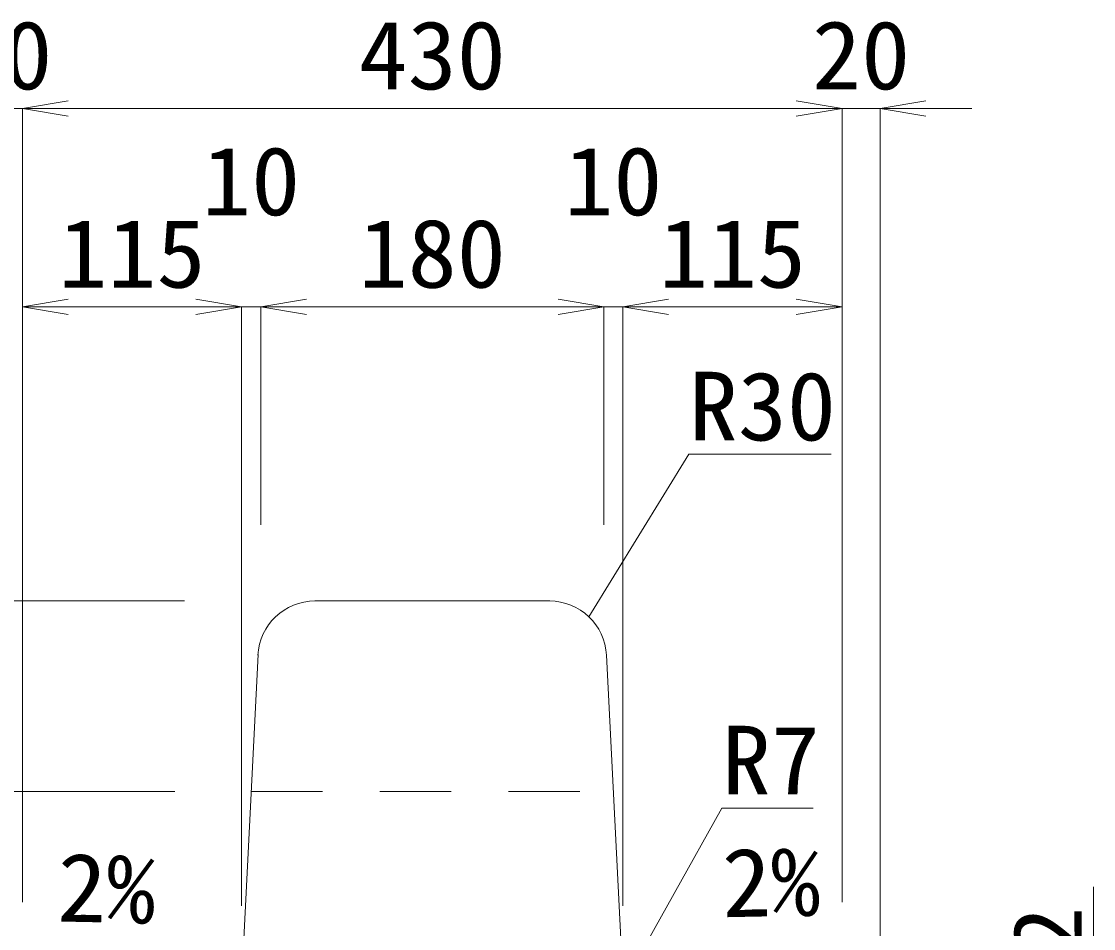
# Model space of a CAD drawing. Units: millimetres at full size; some dimension numbers follow another scale. Extents: x -734 to 58102, y 49499 to 87169.
# Drawn here: x 19595 to 20157, y 60547 to 61023 of the extents above; entities that cross this region are included whole.
import ezdxf
from ezdxf.enums import TextEntityAlignment as Align

# ---------------------------------------------------------------- set-up
doc = ezdxf.new("R2010")
doc.units = ezdxf.units.MM
doc.header["$LTSCALE"] = 50
doc.linetypes.add('USER1', pattern=[1.35, 0.75, -0.6])
for name, color, linetype, lineweight in [('寸法線', 7, 'Continuous', 13), ('引出線', 4, 'Continuous', 13), ('本体', 2, 'Continuous', 20)]:
    doc.layers.add(name, color=color, linetype=linetype, lineweight=lineweight)
doc.styles.add('ＭＳ 明朝', font='')
doc.styles.get('ＭＳ 明朝').set_extended_font_data('MS Mincho')

# ---------------------------------------------------------------- blocks, each defined once
blk = doc.blocks.new('open_arrow')
at = {"color": 0, "linetype": 'Continuous', "lineweight": -2}
blk.add_lwpolyline([(7.5, 1.25), (0, 0), (7.5, -1.25)], dxfattribs=at)

msp = doc.modelspace()

# ---------------------------------------------------------------- linework, layer by layer
at = {"layer": '寸法線'}
for p, q in [((19643.55, 60977.08), (19527.55, 60977.08)), ((19595.55, 60977.08), (20025.55, 60977.08)), ((19595.55, 60560.66), (19595.55, 60977.08)), ((19595.55, 60560.66), (19595.55, 60977.08)), ((19977.55, 60977.08), (20093.55, 60977.08)), ((20025.55, 60560.66), (20025.55, 60977.08)), ((20025.55, 60560.66), (20025.55, 60977.08)), ((20045.55, 60433.66), (20045.55, 60977.08)), ((19710.55, 60873.03), (19595.55, 60873.03)), ((19595.55, 60560.66), (19595.55, 60873.03)), ((19768.55, 60873.03), (19662.55, 60873.03)), ((19710.55, 60558.66), (19710.55, 60873.03)), ((19710.55, 60558.66), (19710.55, 60873.03)), ((19720.55, 60873.03), (19900.55, 60873.03)), ((19720.55, 60758.66), (19720.55, 60873.03)), ((19720.55, 60758.66), (19720.55, 60873.03)), ((19852.55, 60873.03), (19958.55, 60873.03)), ((19900.55, 60758.66), (19900.55, 60873.03)), ((19900.55, 60758.66), (19900.55, 60873.03)), ((19910.55, 60558.66), (19910.55, 60873.03)), ((19910.55, 60873.03), (20025.55, 60873.03)), ((19910.55, 60558.66), (19910.55, 60873.03)), ((20025.55, 60560.66), (20025.55, 60873.03)), ((19680.53, 60718.64), (19284.19, 60718.64)), ((19680.53, 60718.64), (19359.74, 60718.64)), ((19675.53, 60618.64), (19359.74, 60618.64)), ((19675.53, 60618.64), (19359.74, 60618.64)), ((20157.49, 60568.64), (20157.49, 60470.64))]:
    msp.add_line(p, q, dxfattribs=at)
at = {"layer": '引出線'}
for points in [[(19892.69, 60710.37), (19945.15, 60795.71), (20019.82, 60795.71)], [(19912.44, 60520.35), (19962.47, 60609.96), (20010.4, 60609.96)]]:
    msp.add_lwpolyline(points, dxfattribs=at)
at = {"layer": '本体'}
for p, q in [((19748.9, 60718.64), (19872.2, 60718.64)), ((19710.88, 60525.12), (19719.15, 60690.53)), ((19910.23, 60525.12), (19901.97, 60690.28))]:
    msp.add_line(p, q, dxfattribs=at)
at = {"layer": '本体', "linetype": 'USER1', "lineweight": 9}
msp.add_line((19715.55, 60618.64), (19905.55, 60618.64), dxfattribs=at)
at = {"layer": '本体'}
for centre, start, end in [((19749.09, 60688.64), 90, 177.1376), ((19872.01, 60688.64), 2.8624, 90)]:
    msp.add_arc(centre, 30, start, end, dxfattribs=at)

# ---------------------------------------------------------------- block references
at = {"layer": '寸法線', "xscale": 3.2, "yscale": 3.2}
for p in [(19595.55, 60977.08), (19595.55, 60977.08), (20045.55, 60977.08), (19595.55, 60873.03), (19720.55, 60873.03), (19720.55, 60873.03), (19910.55, 60873.03), (19910.55, 60873.03)]:
    msp.add_blockref('open_arrow', p, dxfattribs=at)
at = {"layer": '寸法線', "xscale": 3.2, "yscale": 3.2, "rotation": 180}
for p in [(20025.55, 60977.08), (20025.55, 60977.08), (19710.55, 60873.03), (19710.55, 60873.03), (19900.55, 60873.03), (19900.55, 60873.03), (20025.55, 60873.03)]:
    msp.add_blockref('open_arrow', p, dxfattribs=at)
at = {"layer": '引出線', "xscale": 0.0533, "yscale": 0.0533, "rotation": 58.4}
msp.add_blockref('open_arrow', (19892.69, 60710.37), dxfattribs=at)

# ---------------------------------------------------------------- texts
at = {"layer": '寸法線', "style": 'ＭＳ 明朝', "width": 1.05}
for s, p in [('20', (19585.55, 61005.1)), ('430', (19810.55, 61005.1)), ('20', (20035.55, 61005.1)), ('10', (19715.55, 60939.03)), ('10', (19905.55, 60939.03)), ('180', (19810.55, 60901.05)), ('115', (19653.05, 60901.05)), ('115', (19968.05, 60901.05))]:
    msp.add_text(s, height=36.03, dxfattribs=at).set_placement(p, align=Align.MIDDLE_CENTER)
msp.add_text('2', height=36.03, rotation=90, dxfattribs=at).set_placement((20133.2, 60545.42), align=Align.MIDDLE_CENTER)
at = {"layer": '引出線', "style": 'ＭＳ 明朝', "width": 1.05}
for s, p in [('R30', (19945.15, 60838.91)), ('R7', (19962.47, 60653.16))]:
    msp.add_text(s, height=36.03, dxfattribs=at).set_placement(p, align=Align.TOP_LEFT)
msp.add_text('2%', height=36.03, rotation=1.146, dxfattribs=at).set_placement((19962.23, 60588.71), align=Align.TOP_LEFT)
msp.add_text('2%', height=36.03, rotation=358.854, dxfattribs=at).set_placement((19665.79, 60585.49), align=Align.TOP_RIGHT)

doc.saveas('drawing.dxf')
